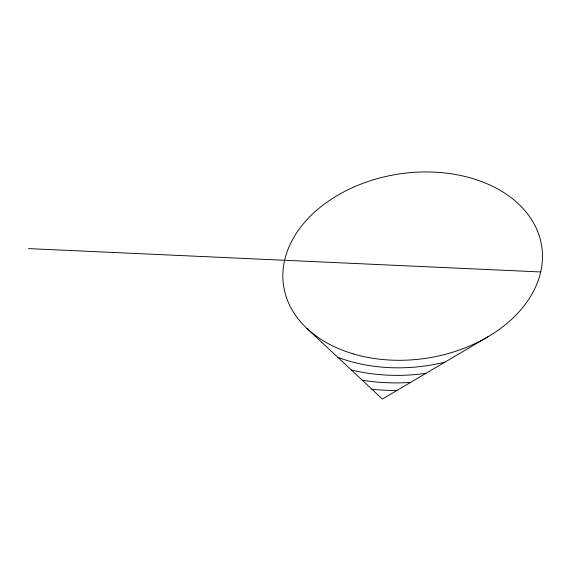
<?xml version="1.0" encoding="UTF-8"?>
<svg xmlns="http://www.w3.org/2000/svg" width="571" height="571" viewBox="0 0 571 571"><rect width="100%" height="100%" fill="white"/><g stroke="black" fill="none" stroke-linecap="round" stroke-linejoin="round"><path stroke-width="0.86" d="M488.055 336.712L382.37 399.05L306.977 328.461M28.55 248.606L540.701 271.96M425.923 373.363A151.465 108.033 -8.8 0 1 351.301 369.958M396.995 390.428A172.356 122.929 -8.8 0 1 371.935 389.286M444.945 362.142A141.016 100.582 -8.8 0 1 337.732 357.253M410.563 382.42A161.907 115.485 -8.8 0 1 362.257 380.215M353.271 353.877A130.573 93.13 -8.8 0 0 542.329 251.847A130.573 93.13 -8.8 0 0 342.393 192.641A130.573 93.13 -8.8 0 0 353.271 353.877"/></g></svg>
